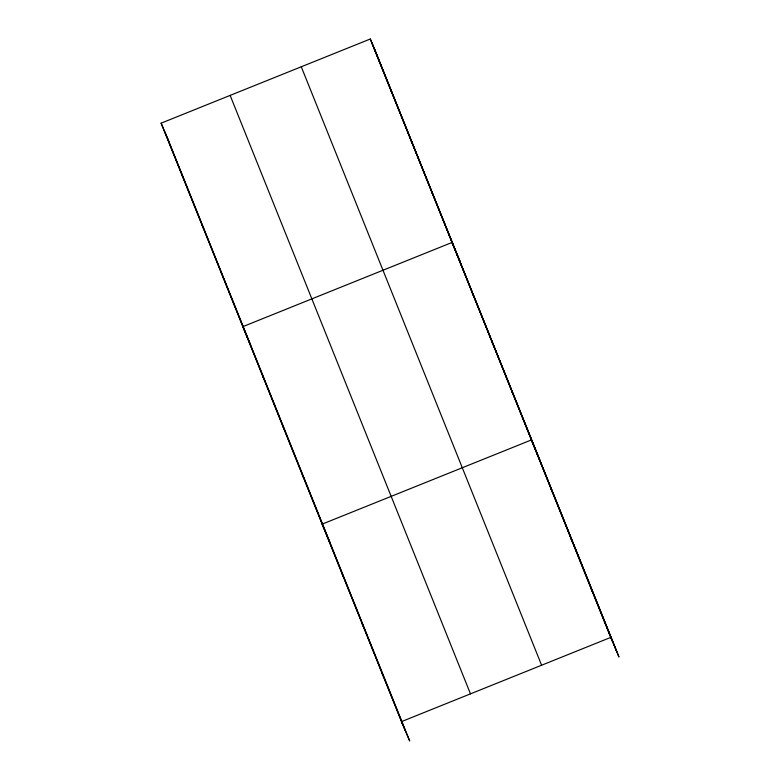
<?xml version="1.0" encoding="UTF-8"?>
<svg xmlns="http://www.w3.org/2000/svg" width="780" height="780" viewBox="0 0 780 780"><rect width="100%" height="100%" fill="white"/><g stroke="black" fill="none" stroke-linecap="round" stroke-linejoin="round"><path stroke-width="1.17" d="M402.987 725.273L161.109 123.181L370.295 39L618.891 656.818L370.295 39M610.633 637.455L401.437 721.636L409.705 741L167.602 138.489L168.919 141.511M390.731 89.866L392.281 93.502M411.157 140.741L412.708 144.378M431.584 191.607L433.134 195.244M460.278 261.836L452.01 242.473L242.824 326.654L248.41 339.758M471.841 291.847L473.392 295.483M491.673 341.221L493.223 344.857M511.495 390.595L513.045 394.231M539.584 459.332L531.326 439.969L322.13 524.14L330.389 543.514M551.148 489.333L552.698 492.97M570.98 538.707L572.53 542.344M590.801 588.081L592.361 591.718M161.109 123.181L167.154 137.358M181.535 174.047L183.085 177.684M201.961 224.913L203.512 228.55M222.388 275.788L223.938 279.425M248.869 340.831L250.633 344.984M262.645 376.028L264.196 379.665M282.477 425.402L284.027 429.039M302.299 474.767L303.849 478.403M341.962 573.514L343.512 577.151M361.784 622.889L363.334 626.525M381.615 672.262L383.165 675.899M374.069 47.824L616.678 651.631M371.855 42.637L612.183 641.092M301.265 66.778L541.603 665.233M230.139 95.404L470.476 693.859M164.873 132.005L345.725 582.348M346.174 583.469L405.21 730.46"/></g></svg>
